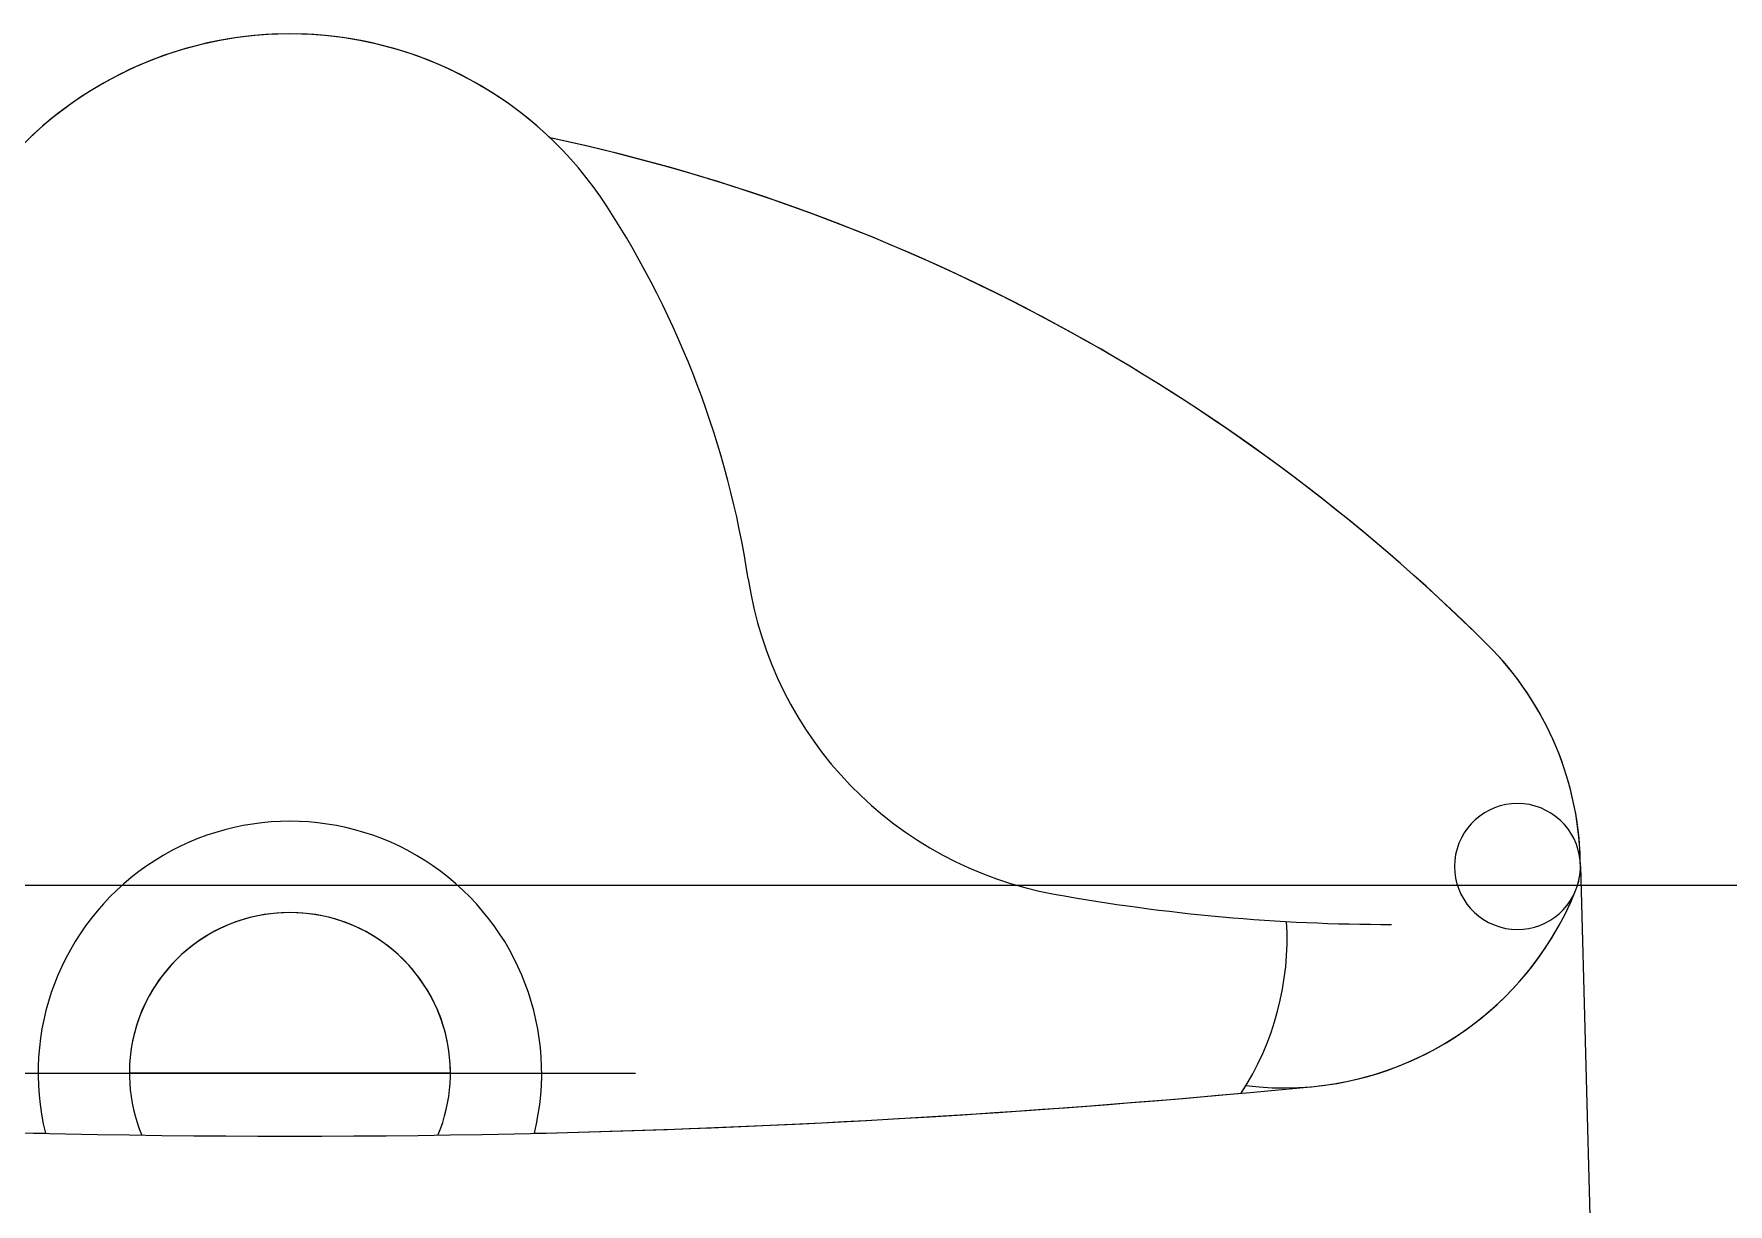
# Model space of a CAD drawing. Header units: millimetres. Extents: x 2148 to 2681, y 758 to 986.
# Drawn here: x 2632.2056 to 2632.385, y 950.9372 to 951.0611 of the extents above; entities that cross this region are included whole.
import ezdxf

# ---------------------------------------------------------------- set-up
doc = ezdxf.new("R2010")
doc.units = ezdxf.units.MM
doc.linetypes.add('CENTER2', pattern=[28.575000000000003, 19.05, -3.175, 3.175, -3.175])
for name, color, linetype in [('0.1', 193, 'Continuous'), ('0.4', 121, 'Continuous'), ('S_GRID LINES', 252, 'Continuous')]:
    doc.layers.add(name, color=color, linetype=linetype)

msp = doc.modelspace()

# ---------------------------------------------------------------- linework, layer by layer
at = {"layer": '0.1'}
for p, q in [((2632.369383594608, 950.9729981391719, -1.108796173853822e-08), (2632.372651612784, 950.8510831314924, -1.108796173853822e-08)), ((2632.369383594608, 950.9729981391719, -1.108796173853822e-08), (2632.372651612784, 950.8510831314924, -1.108796173853822e-08)), ((2632.369383594608, 950.9729981391719, -1.108796173853822e-08), (2632.372651612784, 950.8510831314924, -1.108796173853822e-08)), ((2632.369383594608, 950.9729981391719, -1.108796173853822e-08), (2632.372651612784, 950.8510831314924, -1.108796173853822e-08)), ((2632.369383594608, 950.9729981391719, -1.108796173853822e-08), (2632.372651612784, 950.8510831314924, -1.108796173853822e-08)), ((2632.369383594608, 950.9729981391719, -1.108796173853822e-08), (2632.372651612784, 950.8510831314924, -1.108796173853822e-08)), ((2632.369383594608, 950.9729981391719, -1.108796173853822e-08), (2632.372651612784, 950.8510831314924, -1.108796173853822e-08)), ((2632.369383594608, 950.9729981391719, -1.108796173853822e-08), (2632.372651612784, 950.8510831314924, -1.108796173853822e-08)), ((2632.369383594608, 950.9729981391719, -1.108796173853822e-08), (2632.372651612784, 950.8510831314924, -1.108796173853822e-08)), ((2632.369383594608, 950.9729981391719, -1.108796173853822e-08), (2632.372651612784, 950.8510831314924, -1.108796173853822e-08)), ((2632.196392101793, 950.9510828814817, -1.108796173853822e-08), (2632.269324102997, 950.9510828814817, -1.108796173853822e-08)), ((2632.196392101793, 950.9510828814817, -1.108796173853822e-08), (2632.269324102997, 950.9510828814817, -1.108796173853822e-08)), ((2632.196392101793, 950.9510828814817, -1.108796173853822e-08), (2632.269324102997, 950.9510828814817, -1.108796173853822e-08)), ((2632.196392101793, 950.9510828814817, -1.108796173853822e-08), (2632.269324102997, 950.9510828814817, -1.108796173853822e-08)), ((2632.196392101793, 950.9510828814817, -1.108796173853822e-08), (2632.269324102997, 950.9510828814817, -1.108796173853822e-08)), ((2632.196392101793, 950.9510828814817, -1.108796173853822e-08), (2632.269324102997, 950.9510828814817, -1.108796173853822e-08)), ((2632.196392101793, 950.9510828814817, -1.108796173853822e-08), (2632.269324102997, 950.9510828814817, -1.108796173853822e-08)), ((2632.196392101793, 950.9510828814817, -1.108796173853822e-08), (2632.269324102997, 950.9510828814817, -1.108796173853822e-08)), ((2632.196392101793, 950.9510828814817, -1.108796173853822e-08), (2632.269324102997, 950.9510828814817, -1.108796173853822e-08)), ((2632.196392101793, 950.9510828814817, -1.108796173853822e-08), (2632.269324102997, 950.9510828814817, -1.108796173853822e-08))]:
    msp.add_line(p, q, dxfattribs=at)
for centre, radius, start, end in [((2632.232717906552, 951.0210827064728, -1.108796173853822e-08), 0.039999899999, 32.95790810857712, 147.0420918914229), ((2632.232717906552, 951.0210827064728, -1.108796173853822e-08), 0.039999899999, 32.95790810857712, 147.0420918914229), ((2632.232717906552, 951.0210827064728, -1.108796173853822e-08), 0.039999899999, 32.95790810857712, 147.0420918914229), ((2632.232717906552, 951.0210827064728, -1.108796173853822e-08), 0.039999899999, 32.95790810857712, 147.0420918914229), ((2632.232717906552, 951.0210827064728, -1.108796173853822e-08), 0.039999899999, 32.95790810857712, 147.0420918914229), ((2632.232717906552, 951.0210827064728, -1.108796173853822e-08), 0.039999899999, 32.95790810857712, 147.0420918914229), ((2632.232717906552, 951.0210827064728, -1.108796173853822e-08), 0.039999899999, 32.95790810857712, 147.0420918914229), ((2632.232717906552, 951.0210827064728, -1.108796173853822e-08), 0.039999899999, 32.95790810857712, 147.0420918914229), ((2632.232717906552, 951.0210827064728, -1.108796173853822e-08), 0.039999899999, 32.95790810857712, 147.0420918914229), ((2632.232717906552, 951.0210827064728, -1.108796173853822e-08), 0.039999899999, 32.95790810857712, 147.0420918914229), ((2632.232717906552, 950.9196238198928, -1.108796173853822e-08), 0.1333329999966708, 77.85706656655718, 78.07353436367852), ((2632.232717906552, 950.9196238198928, -1.108796173853822e-08), 0.1333329999966708, 77.85706656655718, 78.07353436367852), ((2632.232717906552, 950.9196238198928, -1.108796173853822e-08), 0.1333329999966708, 77.85706656655718, 78.07353436367852), ((2632.232717906552, 950.9196238198928, -1.108796173853822e-08), 0.1333329999966708, 77.85706656655718, 78.07353436367852), ((2632.232717906552, 950.9196238198928, -1.108796173853822e-08), 0.1333329999966708, 77.85706656655718, 78.07353436367852), ((2632.232717906552, 950.9196238198928, -1.108796173853822e-08), 0.1333329999966708, 77.85706656655718, 78.07353436367852), ((2632.232717906552, 950.9196238198928, -1.108796173853822e-08), 0.1333329999966708, 77.85706656655718, 78.07353436367852), ((2632.232717906552, 950.9196238198928, -1.108796173853822e-08), 0.1333329999966708, 77.85706656655718, 78.07353436367852), ((2632.232717906552, 950.9196238198928, -1.108796173853822e-08), 0.1333329999966708, 77.85706656655718, 78.07353436367852), ((2632.232717906552, 950.9196238198928, -1.108796173853822e-08), 0.1333329999966708, 77.85706656655718, 78.07353436367852), ((2632.218694529181, 950.8544489235936, -1.108796173853822e-08), 0.199999499995, 45.23985393808178, 77.85706656655718), ((2632.218694529181, 950.8544489235936, -1.108796173853822e-08), 0.199999499995, 45.23985393808178, 77.85706656655718), ((2632.218694529181, 950.8544489235936, -1.108796173853822e-08), 0.199999499995, 45.23985393808178, 77.85706656655718), ((2632.218694529181, 950.8544489235936, -1.108796173853822e-08), 0.199999499995, 45.23985393808178, 77.85706656655718), ((2632.218694529181, 950.8544489235936, -1.108796173853822e-08), 0.199999499995, 45.23985393808178, 77.85706656655718), ((2632.218694529181, 950.8544489235936, -1.108796173853822e-08), 0.199999499995, 45.23985393808178, 77.85706656655718), ((2632.218694529181, 950.8544489235936, -1.108796173853822e-08), 0.199999499995, 45.23985393808178, 77.85706656655718), ((2632.218694529181, 950.8544489235936, -1.108796173853822e-08), 0.199999499995, 45.23985393808178, 77.85706656655718), ((2632.218694529181, 950.8544489235936, -1.108796173853822e-08), 0.199999499995, 45.23985393808178, 77.85706656655718), ((2632.218694529181, 950.8544489235936, -1.108796173853822e-08), 0.199999499995, 45.23985393808178, 77.85706656655718), ((2632.18237380502, 950.9884414221596, -1.108796173853822e-08), 0.09999974999749998, 8.609896416662309, 32.95790810857712), ((2632.18237380502, 950.9884414221596, -1.108796173853822e-08), 0.09999974999749998, 8.609896416662309, 32.95790810857712), ((2632.18237380502, 950.9884414221596, -1.108796173853822e-08), 0.09999974999749998, 8.609896416662309, 32.95790810857712), ((2632.18237380502, 950.9884414221596, -1.108796173853822e-08), 0.09999974999749998, 8.609896416662309, 32.95790810857712), ((2632.18237380502, 950.9884414221596, -1.108796173853822e-08), 0.09999974999749998, 8.609896416662309, 32.95790810857712), ((2632.18237380502, 950.9884414221596, -1.108796173853822e-08), 0.09999974999749998, 8.609896416662309, 32.95790810857712), ((2632.18237380502, 950.9884414221596, -1.108796173853822e-08), 0.09999974999749998, 8.609896416662309, 32.95790810857712), ((2632.18237380502, 950.9884414221596, -1.108796173853822e-08), 0.09999974999749998, 8.609896416662309, 32.95790810857712), ((2632.18237380502, 950.9884414221596, -1.108796173853822e-08), 0.09999974999749998, 8.609896416662309, 32.95790810857712), ((2632.18237380502, 950.9884414221596, -1.108796173853822e-08), 0.09999974999749998, 8.609896416662309, 32.95790810857712), ((2632.320795734243, 951.0094002271798, -1.108796173853822e-08), 0.039999899999, 188.6098964166623, 259.7071829857526), ((2632.320795734243, 951.0094002271798, -1.108796173853822e-08), 0.039999899999, 188.6098964166623, 259.7071829857526), ((2632.320795734243, 951.0094002271798, -1.108796173853822e-08), 0.039999899999, 188.6098964166623, 259.7071829857526), ((2632.320795734243, 951.0094002271798, -1.108796173853822e-08), 0.039999899999, 188.6098964166623, 259.7071829857526), ((2632.320795734243, 951.0094002271798, -1.108796173853822e-08), 0.039999899999, 188.6098964166623, 259.7071829857526), ((2632.320795734243, 951.0094002271798, -1.108796173853822e-08), 0.039999899999, 188.6098964166623, 259.7071829857526), ((2632.320795734243, 951.0094002271798, -1.108796173853822e-08), 0.039999899999, 188.6098964166623, 259.7071829857526), ((2632.320795734243, 951.0094002271798, -1.108796173853822e-08), 0.039999899999, 188.6098964166623, 259.7071829857526), ((2632.320795734243, 951.0094002271798, -1.108796173853822e-08), 0.039999899999, 188.6098964166623, 259.7071829857526), ((2632.320795734243, 951.0094002271798, -1.108796173853822e-08), 0.039999899999, 188.6098964166623, 259.7071829857526), ((2632.336050981544, 950.9727920770672, -1.108796173853822e-08), 0.03333324999916667, 0, 45.23985393808178), ((2632.336050981544, 950.9727920770672, -1.108796173853822e-08), 0.03333324999916667, 0, 45.23985393808178), ((2632.336050981544, 950.9727920770672, -1.108796173853822e-08), 0.03333324999916667, 0, 45.23985393808178), ((2632.336050981544, 950.9727920770672, -1.108796173853822e-08), 0.03333324999916667, 0, 45.23985393808178), ((2632.336050981544, 950.9727920770672, -1.108796173853822e-08), 0.03333324999916667, 0, 45.23985393808178), ((2632.336050981544, 950.9727920770672, -1.108796173853822e-08), 0.03333324999916667, 0, 45.23985393808178), ((2632.336050981544, 950.9727920770672, -1.108796173853822e-08), 0.03333324999916667, 0, 45.23985393808178), ((2632.336050981544, 950.9727920770672, -1.108796173853822e-08), 0.03333324999916667, 0, 45.23985393808178), ((2632.336050981544, 950.9727920770672, -1.108796173853822e-08), 0.03333324999916667, 0, 45.23985393808178), ((2632.336050981544, 950.9727920770672, -1.108796173853822e-08), 0.03333324999916667, 0, 45.23985393808178), ((2632.232717906552, 950.9510828814817, -1.108796173853822e-08), 0.02666659999933333, 346.1859408485906, 193.8140591514094), ((2632.232717906552, 950.9510828814817, -1.108796173853822e-08), 0.02666659999933333, 346.1859408485906, 193.8140591514094), ((2632.232717906552, 950.9510828814817, -1.108796173853822e-08), 0.02666659999933333, 346.1859408485906, 193.8140591514094), ((2632.232717906552, 950.9510828814817, -1.108796173853822e-08), 0.02666659999933333, 346.1859408485906, 193.8140591514094), ((2632.232717906552, 950.9510828814817, -1.108796173853822e-08), 0.02666659999933333, 346.1859408485906, 193.8140591514094), ((2632.232717906552, 950.9510828814817, -1.108796173853822e-08), 0.02666659999933333, 346.1859408485906, 193.8140591514094), ((2632.232717906552, 950.9510828814817, -1.108796173853822e-08), 0.02666659999933333, 346.1859408485906, 193.8140591514094), ((2632.232717906552, 950.9510828814817, -1.108796173853822e-08), 0.02666659999933333, 346.1859408485906, 193.8140591514094), ((2632.232717906552, 950.9510828814817, -1.108796173853822e-08), 0.02666659999933333, 346.1859408485906, 193.8140591514094), ((2632.232717906552, 950.9510828814817, -1.108796173853822e-08), 0.02666659999933333, 346.1859408485906, 193.8140591514094), ((2632.362717072004, 950.972956926751, -1.108796173853822e-08), 0.006666649999833333, 338.2052513048289, 0.354197793494973), ((2632.362717072004, 950.972956926751, -1.108796173853822e-08), 0.006666649999833333, 338.2052513048289, 0.354197793494973), ((2632.362717072004, 950.972956926751, -1.108796173853822e-08), 0.006666649999833333, 338.2052513048289, 0.354197793494973), ((2632.362717072004, 950.972956926751, -1.108796173853822e-08), 0.006666649999833333, 338.2052513048289, 0.354197793494973), ((2632.362717072004, 950.972956926751, -1.108796173853822e-08), 0.006666649999833333, 338.2052513048289, 0.354197793494973), ((2632.362717072004, 950.972956926751, -1.108796173853822e-08), 0.006666649999833333, 338.2052513048289, 0.354197793494973), ((2632.362717072004, 950.972956926751, -1.108796173853822e-08), 0.006666649999833333, 338.2052513048289, 0.354197793494973), ((2632.362717072004, 950.972956926751, -1.108796173853822e-08), 0.006666649999833333, 338.2052513048289, 0.354197793494973), ((2632.362717072004, 950.972956926751, -1.108796173853822e-08), 0.006666649999833333, 338.2052513048289, 0.354197793494973), ((2632.362717072004, 950.972956926751, -1.108796173853822e-08), 0.006666649999833333, 338.2052513048289, 0.354197793494973), ((2632.337956604305, 950.9828577749429, -1.108796173853822e-08), 0.03333324999916667, 275.5579196270638, 338.2052513048289), ((2632.337956604305, 950.9828577749429, -1.108796173853822e-08), 0.03333324999916667, 275.5579196270638, 338.2052513048289), ((2632.337956604305, 950.9828577749429, -1.108796173853822e-08), 0.03333324999916667, 275.5579196270638, 338.2052513048289), ((2632.337956604305, 950.9828577749429, -1.108796173853822e-08), 0.03333324999916667, 275.5579196270638, 338.2052513048289), ((2632.337956604305, 950.9828577749429, -1.108796173853822e-08), 0.03333324999916667, 275.5579196270638, 338.2052513048289), ((2632.337956604305, 950.9828577749429, -1.108796173853822e-08), 0.03333324999916667, 275.5579196270638, 338.2052513048289), ((2632.337956604305, 950.9828577749429, -1.108796173853822e-08), 0.03333324999916667, 275.5579196270638, 338.2052513048289), ((2632.337956604305, 950.9828577749429, -1.108796173853822e-08), 0.03333324999916667, 275.5579196270638, 338.2052513048289), ((2632.337956604305, 950.9828577749429, -1.108796173853822e-08), 0.03333324999916667, 275.5579196270638, 338.2052513048289), ((2632.337956604305, 950.9828577749429, -1.108796173853822e-08), 0.03333324999916667, 275.5579196270638, 338.2052513048289), ((2632.349384281542, 951.1668250249785, -1.108796173853822e-08), 0.199999499995, 259.7071829857526, 270), ((2632.349384281542, 951.1668250249785, -1.108796173853822e-08), 0.199999499995, 259.7071829857526, 270), ((2632.349384281542, 951.1668250249785, -1.108796173853822e-08), 0.199999499995, 259.7071829857526, 270), ((2632.349384281542, 951.1668250249785, -1.108796173853822e-08), 0.199999499995, 259.7071829857526, 270), ((2632.349384281542, 951.1668250249785, -1.108796173853822e-08), 0.199999499995, 259.7071829857526, 270), ((2632.349384281542, 951.1668250249785, -1.108796173853822e-08), 0.199999499995, 259.7071829857526, 270), ((2632.349384281542, 951.1668250249785, -1.108796173853822e-08), 0.199999499995, 259.7071829857526, 270), ((2632.349384281542, 951.1668250249785, -1.108796173853822e-08), 0.199999499995, 259.7071829857526, 270), ((2632.349384281542, 951.1668250249785, -1.108796173853822e-08), 0.199999499995, 259.7071829857526, 270), ((2632.349384281542, 951.1668250249785, -1.108796173853822e-08), 0.199999499995, 259.7071829857526, 270), ((2632.232717906552, 950.9510828814817, -1.108796173853822e-08), 0.016999957499575, 337.3130539478161, 202.6869460521839), ((2632.232717906552, 950.9510828814817, -1.108796173853822e-08), 0.016999957499575, 337.3130539478161, 202.6869460521839), ((2632.232717906552, 950.9510828814817, -1.108796173853822e-08), 0.016999957499575, 337.3130539478161, 202.6869460521839), ((2632.232717906552, 950.9510828814817, -1.108796173853822e-08), 0.016999957499575, 337.3130539478161, 202.6869460521839), ((2632.232717906552, 950.9510828814817, -1.108796173853822e-08), 0.016999957499575, 337.3130539478161, 202.6869460521839), ((2632.232717906552, 950.9510828814817, -1.108796173853822e-08), 0.016999957499575, 337.3130539478161, 202.6869460521839), ((2632.232717906552, 950.9510828814817, -1.108796173853822e-08), 0.016999957499575, 337.3130539478161, 202.6869460521839), ((2632.232717906552, 950.9510828814817, -1.108796173853822e-08), 0.016999957499575, 337.3130539478161, 202.6869460521839), ((2632.232717906552, 950.9510828814817, -1.108796173853822e-08), 0.016999957499575, 337.3130539478161, 202.6869460521839), ((2632.232717906552, 950.9510828814817, -1.108796173853822e-08), 0.016999957499575, 337.3130539478161, 202.6869460521839), ((2632.308324731106, 950.9653550126676, -1.108796173853822e-08), 0.02999992499925, 326.8616794757604, 3.400537915627815), ((2632.308324731106, 950.9653550126676, -1.108796173853822e-08), 0.02999992499925, 326.8616794757604, 3.400537915627815), ((2632.308324731106, 950.9653550126676, -1.108796173853822e-08), 0.02999992499925, 326.8616794757604, 3.400537915627815), ((2632.308324731106, 950.9653550126676, -1.108796173853822e-08), 0.02999992499925, 326.8616794757604, 3.400537915627815), ((2632.308324731106, 950.9653550126676, -1.108796173853822e-08), 0.02999992499925, 326.8616794757604, 3.400537915627815), ((2632.308324731106, 950.9653550126676, -1.108796173853822e-08), 0.02999992499925, 326.8616794757604, 3.400537915627815), ((2632.308324731106, 950.9653550126676, -1.108796173853822e-08), 0.02999992499925, 326.8616794757604, 3.400537915627815), ((2632.308324731106, 950.9653550126676, -1.108796173853822e-08), 0.02999992499925, 326.8616794757604, 3.400537915627815), ((2632.308324731106, 950.9653550126676, -1.108796173853822e-08), 0.02999992499925, 326.8616794757604, 3.400537915627815), ((2632.308324731106, 950.9653550126676, -1.108796173853822e-08), 0.02999992499925, 326.8616794757604, 3.400537915627815), ((2632.232717906552, 952.0643431006027, -1.108796173853822e-08), 1.119926869123744, 264.4420803729362, 275.5579196270638), ((2632.232717906552, 952.0643431006027, -1.108796173853822e-08), 1.119926869123744, 264.4420803729362, 275.5579196270638), ((2632.232717906552, 952.0643431006027, -1.108796173853822e-08), 1.119926869123744, 264.4420803729362, 275.5579196270638), ((2632.232717906552, 952.0643431006027, -1.108796173853822e-08), 1.119926869123744, 264.4420803729362, 275.5579196270638), ((2632.232717906552, 952.0643431006027, -1.108796173853822e-08), 1.119926869123744, 264.4420803729362, 275.5579196270638), ((2632.232717906552, 952.0643431006027, -1.108796173853822e-08), 1.119926869123744, 264.4420803729362, 275.5579196270638), ((2632.232717906552, 952.0643431006027, -1.108796173853822e-08), 1.119926869123744, 264.4420803729362, 275.5579196270638), ((2632.232717906552, 952.0643431006027, -1.108796173853822e-08), 1.119926869123744, 264.4420803729362, 275.5579196270638), ((2632.232717906552, 952.0643431006027, -1.108796173853822e-08), 1.119926869123744, 264.4420803729362, 275.5579196270638), ((2632.232717906552, 952.0643431006027, -1.108796173853822e-08), 1.119926869123744, 264.4420803729362, 275.5579196270638)]:
    msp.add_arc(centre, radius, start, end, dxfattribs=at)
at = {"layer": '0.4', "color": 193, "lineweight": 0, "ltscale": 0.5}
for p, q in [((2632.369383594608, 950.9729981391719, -1.108796173853822e-08), (2632.372651612784, 950.8510831314924, -1.108796173853822e-08)), ((2632.369383594608, 950.9729981391719, -1.108796173853822e-08), (2632.372651612784, 950.8510831314924, -1.108796173853822e-08)), ((2632.369383594608, 950.9729981391719, -1.108796173853822e-08), (2632.372651612784, 950.8510831314924, -1.108796173853822e-08)), ((2632.369383594608, 950.9729981391719, -1.108796173853822e-08), (2632.372651612784, 950.8510831314924, -1.108796173853822e-08)), ((2632.369383594608, 950.9729981391719, -1.108796173853822e-08), (2632.372651612784, 950.8510831314924, -1.108796173853822e-08)), ((2632.369383594608, 950.9729981391719, -1.108796173853822e-08), (2632.372651612784, 950.8510831314924, -1.108796173853822e-08)), ((2632.369383594608, 950.9729981391719, -1.108796173853822e-08), (2632.372651612784, 950.8510831314924, -1.108796173853822e-08)), ((2632.369383594608, 950.9729981391719, -1.108796173853822e-08), (2632.372651612784, 950.8510831314924, -1.108796173853822e-08)), ((2632.369383594608, 950.9729981391719, -1.108796173853822e-08), (2632.372651612784, 950.8510831314924, -1.108796173853822e-08)), ((2632.369383594608, 950.9729981391719, -1.108796173853822e-08), (2632.372651612784, 950.8510831314924, -1.108796173853822e-08)), ((2632.249717864039, 950.9510828814817, -1.108796173853822e-08), (2632.215717949051, 950.9510828814817, -1.108796173853822e-08)), ((2632.249717864039, 950.9510828814817, -1.108796173853822e-08), (2632.215717949051, 950.9510828814817, -1.108796173853822e-08)), ((2632.249717864039, 950.9510828814817, -1.108796173853822e-08), (2632.215717949051, 950.9510828814817, -1.108796173853822e-08)), ((2632.249717864039, 950.9510828814817, -1.108796173853822e-08), (2632.215717949051, 950.9510828814817, -1.108796173853822e-08)), ((2632.249717864039, 950.9510828814817, -1.108796173853822e-08), (2632.215717949051, 950.9510828814817, -1.108796173853822e-08)), ((2632.249717864039, 950.9510828814817, -1.108796173853822e-08), (2632.215717949051, 950.9510828814817, -1.108796173853822e-08)), ((2632.249717864039, 950.9510828814817, -1.108796173853822e-08), (2632.215717949051, 950.9510828814817, -1.108796173853822e-08)), ((2632.249717864039, 950.9510828814817, -1.108796173853822e-08), (2632.215717949051, 950.9510828814817, -1.108796173853822e-08)), ((2632.249717864039, 950.9510828814817, -1.108796173853822e-08), (2632.215717949051, 950.9510828814817, -1.108796173853822e-08)), ((2632.249717864039, 950.9510828814817, -1.108796173853822e-08), (2632.215717949051, 950.9510828814817, -1.108796173853822e-08))]:
    msp.add_line(p, q, dxfattribs=at)
for centre, radius, start, end in [((2632.232717906552, 951.0210827064728, -1.108796173853822e-08), 0.03999989999900344, 46.46142057375373, 133.5385794262463), ((2632.232717906552, 951.0210827064728, -1.108796173853822e-08), 0.03999989999900344, 46.46142057375373, 133.5385794262463), ((2632.232717906552, 951.0210827064728, -1.108796173853822e-08), 0.03999989999900344, 46.46142057375373, 133.5385794262463), ((2632.232717906552, 951.0210827064728, -1.108796173853822e-08), 0.03999989999900344, 46.46142057375373, 133.5385794262463), ((2632.232717906552, 951.0210827064728, -1.108796173853822e-08), 0.03999989999900344, 46.46142057375373, 133.5385794262463), ((2632.232717906552, 951.0210827064728, -1.108796173853822e-08), 0.03999989999900344, 46.46142057375373, 133.5385794262463), ((2632.232717906552, 951.0210827064728, -1.108796173853822e-08), 0.03999989999900344, 46.46142057375373, 133.5385794262463), ((2632.232717906552, 951.0210827064728, -1.108796173853822e-08), 0.03999989999900344, 46.46142057375373, 133.5385794262463), ((2632.232717906552, 951.0210827064728, -1.108796173853822e-08), 0.03999989999900344, 46.46142057375373, 133.5385794262463), ((2632.232717906552, 951.0210827064728, -1.108796173853822e-08), 0.03999989999900344, 46.46142057375373, 133.5385794262463), ((2632.218694529181, 950.8544489235936, -1.108796173853822e-08), 0.1999994999949851, 45.23985393808178, 78.00152652352564), ((2632.218694529181, 950.8544489235936, -1.108796173853822e-08), 0.1999994999949851, 45.23985393808178, 78.00152652352564), ((2632.218694529181, 950.8544489235936, -1.108796173853822e-08), 0.1999994999949851, 45.23985393808178, 78.00152652352564), ((2632.218694529181, 950.8544489235936, -1.108796173853822e-08), 0.1999994999949851, 45.23985393808178, 78.00152652352564), ((2632.218694529181, 950.8544489235936, -1.108796173853822e-08), 0.1999994999949851, 45.23985393808178, 78.00152652352564), ((2632.218694529181, 950.8544489235936, -1.108796173853822e-08), 0.1999994999949851, 45.23985393808178, 78.00152652352564), ((2632.218694529181, 950.8544489235936, -1.108796173853822e-08), 0.1999994999949851, 45.23985393808178, 78.00152652352564), ((2632.218694529181, 950.8544489235936, -1.108796173853822e-08), 0.1999994999949851, 45.23985393808178, 78.00152652352564), ((2632.218694529181, 950.8544489235936, -1.108796173853822e-08), 0.1999994999949851, 45.23985393808178, 78.00152652352564), ((2632.218694529181, 950.8544489235936, -1.108796173853822e-08), 0.1999994999949851, 45.23985393808178, 78.00152652352564), ((2632.336050981544, 950.9727920770672, -1.108796173853822e-08), 0.03333324999917909, 0.354197793494973, 45.23985393808178), ((2632.336050981544, 950.9727920770672, -1.108796173853822e-08), 0.03333324999917909, 0.354197793494973, 45.23985393808178), ((2632.336050981544, 950.9727920770672, -1.108796173853822e-08), 0.03333324999917909, 0.354197793494973, 45.23985393808178), ((2632.336050981544, 950.9727920770672, -1.108796173853822e-08), 0.03333324999917909, 0.354197793494973, 45.23985393808178), ((2632.336050981544, 950.9727920770672, -1.108796173853822e-08), 0.03333324999917909, 0.354197793494973, 45.23985393808178), ((2632.336050981544, 950.9727920770672, -1.108796173853822e-08), 0.03333324999917909, 0.354197793494973, 45.23985393808178), ((2632.336050981544, 950.9727920770672, -1.108796173853822e-08), 0.03333324999917909, 0.354197793494973, 45.23985393808178), ((2632.336050981544, 950.9727920770672, -1.108796173853822e-08), 0.03333324999917909, 0.354197793494973, 45.23985393808178), ((2632.336050981544, 950.9727920770672, -1.108796173853822e-08), 0.03333324999917909, 0.354197793494973, 45.23985393808178), ((2632.336050981544, 950.9727920770672, -1.108796173853822e-08), 0.03333324999917909, 0.354197793494973, 45.23985393808178), ((2632.362717072004, 950.972956926751, -1.108796173853822e-08), 0.006666649999680729, 0, 338.2052513048289), ((2632.362717072004, 950.972956926751, -1.108796173853822e-08), 0.006666649999680729, 0, 338.2052513048289), ((2632.362717072004, 950.972956926751, -1.108796173853822e-08), 0.006666649999680729, 0, 338.2052513048289), ((2632.362717072004, 950.972956926751, -1.108796173853822e-08), 0.006666649999680729, 0, 338.2052513048289), ((2632.362717072004, 950.972956926751, -1.108796173853822e-08), 0.006666649999680729, 0, 338.2052513048289), ((2632.362717072004, 950.972956926751, -1.108796173853822e-08), 0.006666649999680729, 0, 338.2052513048289), ((2632.362717072004, 950.972956926751, -1.108796173853822e-08), 0.006666649999680729, 0, 338.2052513048289), ((2632.362717072004, 950.972956926751, -1.108796173853822e-08), 0.006666649999680729, 0, 338.2052513048289), ((2632.362717072004, 950.972956926751, -1.108796173853822e-08), 0.006666649999680729, 0, 338.2052513048289), ((2632.362717072004, 950.972956926751, -1.108796173853822e-08), 0.006666649999680729, 0, 338.2052513048289), ((2632.232717906552, 950.9510828814817, -1.108796173853822e-08), 0.02666659999934158, 346.1859408485906, 193.8140591514094), ((2632.232717906552, 950.9510828814817, -1.108796173853822e-08), 0.02666659999934158, 346.1859408485906, 193.8140591514094), ((2632.232717906552, 950.9510828814817, -1.108796173853822e-08), 0.02666659999934158, 346.1859408485906, 193.8140591514094), ((2632.232717906552, 950.9510828814817, -1.108796173853822e-08), 0.02666659999934158, 346.1859408485906, 193.8140591514094), ((2632.232717906552, 950.9510828814817, -1.108796173853822e-08), 0.02666659999934158, 346.1859408485906, 193.8140591514094), ((2632.232717906552, 950.9510828814817, -1.108796173853822e-08), 0.02666659999934158, 346.1859408485906, 193.8140591514094), ((2632.232717906552, 950.9510828814817, -1.108796173853822e-08), 0.02666659999934158, 346.1859408485906, 193.8140591514094), ((2632.232717906552, 950.9510828814817, -1.108796173853822e-08), 0.02666659999934158, 346.1859408485906, 193.8140591514094), ((2632.232717906552, 950.9510828814817, -1.108796173853822e-08), 0.02666659999934158, 346.1859408485906, 193.8140591514094), ((2632.232717906552, 950.9510828814817, -1.108796173853822e-08), 0.02666659999934158, 346.1859408485906, 193.8140591514094), ((2632.362717072004, 950.972956926751, -1.108796173853822e-08), 0.006666649999680728, 338.2052513048289, 0), ((2632.362717072004, 950.972956926751, -1.108796173853822e-08), 0.006666649999680728, 338.2052513048289, 0), ((2632.362717072004, 950.972956926751, -1.108796173853822e-08), 0.006666649999680728, 338.2052513048289, 0), ((2632.362717072004, 950.972956926751, -1.108796173853822e-08), 0.006666649999680728, 338.2052513048289, 0), ((2632.362717072004, 950.972956926751, -1.108796173853822e-08), 0.006666649999680728, 338.2052513048289, 0), ((2632.362717072004, 950.972956926751, -1.108796173853822e-08), 0.006666649999680728, 338.2052513048289, 0), ((2632.362717072004, 950.972956926751, -1.108796173853822e-08), 0.006666649999680728, 338.2052513048289, 0), ((2632.362717072004, 950.972956926751, -1.108796173853822e-08), 0.006666649999680728, 338.2052513048289, 0), ((2632.362717072004, 950.972956926751, -1.108796173853822e-08), 0.006666649999680728, 338.2052513048289, 0), ((2632.362717072004, 950.972956926751, -1.108796173853822e-08), 0.006666649999680728, 338.2052513048289, 0), ((2632.337956604305, 950.9828577749429, -1.108796173853822e-08), 0.03333324999916452, 263.1068237185328, 338.2052513048289), ((2632.337956604305, 950.9828577749429, -1.108796173853822e-08), 0.03333324999916452, 263.1068237185328, 338.2052513048289), ((2632.337956604305, 950.9828577749429, -1.108796173853822e-08), 0.03333324999916452, 263.1068237185328, 338.2052513048289), ((2632.337956604305, 950.9828577749429, -1.108796173853822e-08), 0.03333324999916452, 263.1068237185328, 338.2052513048289), ((2632.337956604305, 950.9828577749429, -1.108796173853822e-08), 0.03333324999916452, 263.1068237185328, 338.2052513048289), ((2632.337956604305, 950.9828577749429, -1.108796173853822e-08), 0.03333324999916452, 263.1068237185328, 338.2052513048289), ((2632.337956604305, 950.9828577749429, -1.108796173853822e-08), 0.03333324999916452, 263.1068237185328, 338.2052513048289), ((2632.337956604305, 950.9828577749429, -1.108796173853822e-08), 0.03333324999916452, 263.1068237185328, 338.2052513048289), ((2632.337956604305, 950.9828577749429, -1.108796173853822e-08), 0.03333324999916452, 263.1068237185328, 338.2052513048289), ((2632.337956604305, 950.9828577749429, -1.108796173853822e-08), 0.03333324999916452, 263.1068237185328, 338.2052513048289), ((2632.337956604305, 950.9828577749429, -1.108796173853822e-08), 0.03333324999916452, 275.5579196270638, 338.2052513048289), ((2632.337956604305, 950.9828577749429, -1.108796173853822e-08), 0.03333324999916452, 275.5579196270638, 338.2052513048289), ((2632.337956604305, 950.9828577749429, -1.108796173853822e-08), 0.03333324999916452, 275.5579196270638, 338.2052513048289), ((2632.337956604305, 950.9828577749429, -1.108796173853822e-08), 0.03333324999916452, 275.5579196270638, 338.2052513048289), ((2632.337956604305, 950.9828577749429, -1.108796173853822e-08), 0.03333324999916452, 275.5579196270638, 338.2052513048289), ((2632.337956604305, 950.9828577749429, -1.108796173853822e-08), 0.03333324999916452, 275.5579196270638, 338.2052513048289), ((2632.337956604305, 950.9828577749429, -1.108796173853822e-08), 0.03333324999916452, 275.5579196270638, 338.2052513048289), ((2632.337956604305, 950.9828577749429, -1.108796173853822e-08), 0.03333324999916452, 275.5579196270638, 338.2052513048289), ((2632.337956604305, 950.9828577749429, -1.108796173853822e-08), 0.03333324999916452, 275.5579196270638, 338.2052513048289), ((2632.337956604305, 950.9828577749429, -1.108796173853822e-08), 0.03333324999916452, 275.5579196270638, 338.2052513048289), ((2632.232717906552, 950.9510828814817, -1.108796173853822e-08), 0.01699995749957091, 0, 180), ((2632.232717906552, 950.9510828814817, -1.108796173853822e-08), 0.01699995749957091, 0, 180), ((2632.232717906552, 950.9510828814817, -1.108796173853822e-08), 0.01699995749957091, 0, 180), ((2632.232717906552, 950.9510828814817, -1.108796173853822e-08), 0.01699995749957091, 0, 180), ((2632.232717906552, 950.9510828814817, -1.108796173853822e-08), 0.01699995749957091, 0, 180), ((2632.232717906552, 950.9510828814817, -1.108796173853822e-08), 0.01699995749957091, 0, 180), ((2632.232717906552, 950.9510828814817, -1.108796173853822e-08), 0.01699995749957091, 0, 180), ((2632.232717906552, 950.9510828814817, -1.108796173853822e-08), 0.01699995749957091, 0, 180), ((2632.232717906552, 950.9510828814817, -1.108796173853822e-08), 0.01699995749957091, 0, 180), ((2632.232717906552, 950.9510828814817, -1.108796173853822e-08), 0.01699995749957091, 0, 180), ((2632.232717906552, 952.0643431006027, -1.108796173853822e-08), 1.119926869123687, 264.4420803729362, 275.5579196270638), ((2632.232717906552, 952.0643431006027, -1.108796173853822e-08), 1.119926869123687, 264.4420803729362, 275.5579196270638), ((2632.232717906552, 952.0643431006027, -1.108796173853822e-08), 1.119926869123687, 264.4420803729362, 275.5579196270638), ((2632.232717906552, 952.0643431006027, -1.108796173853822e-08), 1.119926869123687, 264.4420803729362, 275.5579196270638), ((2632.232717906552, 952.0643431006027, -1.108796173853822e-08), 1.119926869123687, 264.4420803729362, 275.5579196270638), ((2632.232717906552, 952.0643431006027, -1.108796173853822e-08), 1.119926869123687, 264.4420803729362, 275.5579196270638), ((2632.232717906552, 952.0643431006027, -1.108796173853822e-08), 1.119926869123687, 264.4420803729362, 275.5579196270638), ((2632.232717906552, 952.0643431006027, -1.108796173853822e-08), 1.119926869123687, 264.4420803729362, 275.5579196270638), ((2632.232717906552, 952.0643431006027, -1.108796173853822e-08), 1.119926869123687, 264.4420803729362, 275.5579196270638), ((2632.232717906552, 952.0643431006027, -1.108796173853822e-08), 1.119926869123687, 264.4420803729362, 275.5579196270638), ((2632.232717906552, 952.0643431006027, -1.108796173853822e-08), 1.119926869123687, 264.8397862288841, 268.6750715626566), ((2632.232717906552, 952.0643431006027, -1.108796173853822e-08), 1.119926869123687, 264.8397862288841, 268.6750715626566), ((2632.232717906552, 952.0643431006027, -1.108796173853822e-08), 1.119926869123687, 264.8397862288841, 268.6750715626566), ((2632.232717906552, 952.0643431006027, -1.108796173853822e-08), 1.119926869123687, 264.8397862288841, 268.6750715626566), ((2632.232717906552, 952.0643431006027, -1.108796173853822e-08), 1.119926869123687, 264.8397862288841, 268.6750715626566), ((2632.232717906552, 952.0643431006027, -1.108796173853822e-08), 1.119926869123687, 264.8397862288841, 268.6750715626566), ((2632.232717906552, 952.0643431006027, -1.108796173853822e-08), 1.119926869123687, 264.8397862288841, 268.6750715626566), ((2632.232717906552, 952.0643431006027, -1.108796173853822e-08), 1.119926869123687, 264.8397862288841, 268.6750715626566), ((2632.232717906552, 952.0643431006027, -1.108796173853822e-08), 1.119926869123687, 264.8397862288841, 268.6750715626566), ((2632.232717906552, 952.0643431006027, -1.108796173853822e-08), 1.119926869123687, 264.8397862288841, 268.6750715626566), ((2632.232717906552, 952.0643431006027, -1.108796173853822e-08), 1.119926869123687, 271.3249284373434, 275.1602137711159), ((2632.232717906552, 952.0643431006027, -1.108796173853822e-08), 1.119926869123687, 271.3249284373434, 275.1602137711159), ((2632.232717906552, 952.0643431006027, -1.108796173853822e-08), 1.119926869123687, 271.3249284373434, 275.1602137711159), ((2632.232717906552, 952.0643431006027, -1.108796173853822e-08), 1.119926869123687, 271.3249284373434, 275.1602137711159), ((2632.232717906552, 952.0643431006027, -1.108796173853822e-08), 1.119926869123687, 271.3249284373434, 275.1602137711159), ((2632.232717906552, 952.0643431006027, -1.108796173853822e-08), 1.119926869123687, 271.3249284373434, 275.1602137711159), ((2632.232717906552, 952.0643431006027, -1.108796173853822e-08), 1.119926869123687, 271.3249284373434, 275.1602137711159), ((2632.232717906552, 952.0643431006027, -1.108796173853822e-08), 1.119926869123687, 271.3249284373434, 275.1602137711159), ((2632.232717906552, 952.0643431006027, -1.108796173853822e-08), 1.119926869123687, 271.3249284373434, 275.1602137711159), ((2632.232717906552, 952.0643431006027, -1.108796173853822e-08), 1.119926869123687, 271.3249284373434, 275.1602137711159), ((2632.308324731106, 950.9653550126676, -1.108796173853822e-08), 0.02999992499928291, 326.8616794757604, 328.6910394296015), ((2632.308324731106, 950.9653550126676, -1.108796173853822e-08), 0.02999992499928291, 326.8616794757604, 328.6910394296015), ((2632.308324731106, 950.9653550126676, -1.108796173853822e-08), 0.02999992499928291, 326.8616794757604, 328.6910394296015), ((2632.308324731106, 950.9653550126676, -1.108796173853822e-08), 0.02999992499928291, 326.8616794757604, 328.6910394296015), ((2632.308324731106, 950.9653550126676, -1.108796173853822e-08), 0.02999992499928291, 326.8616794757604, 328.6910394296015), ((2632.308324731106, 950.9653550126676, -1.108796173853822e-08), 0.02999992499928291, 326.8616794757604, 328.6910394296015), ((2632.308324731106, 950.9653550126676, -1.108796173853822e-08), 0.02999992499928291, 326.8616794757604, 328.6910394296015), ((2632.308324731106, 950.9653550126676, -1.108796173853822e-08), 0.02999992499928291, 326.8616794757604, 328.6910394296015), ((2632.308324731106, 950.9653550126676, -1.108796173853822e-08), 0.02999992499928291, 326.8616794757604, 328.6910394296015), ((2632.308324731106, 950.9653550126676, -1.108796173853822e-08), 0.02999992499928291, 326.8616794757604, 328.6910394296015)]:
    msp.add_arc(centre, radius, start, end, dxfattribs=at)
at = {"layer": 'S_GRID LINES', "linetype": 'CENTER2', "ltscale": 0.2}
msp.add_line((2657.34961731549, 950.9709358942235, -1.451589113619014e-09), (2630.738656999912, 950.9709358942235, -1.451589113619014e-09), dxfattribs=at)

doc.saveas('drawing.dxf')
